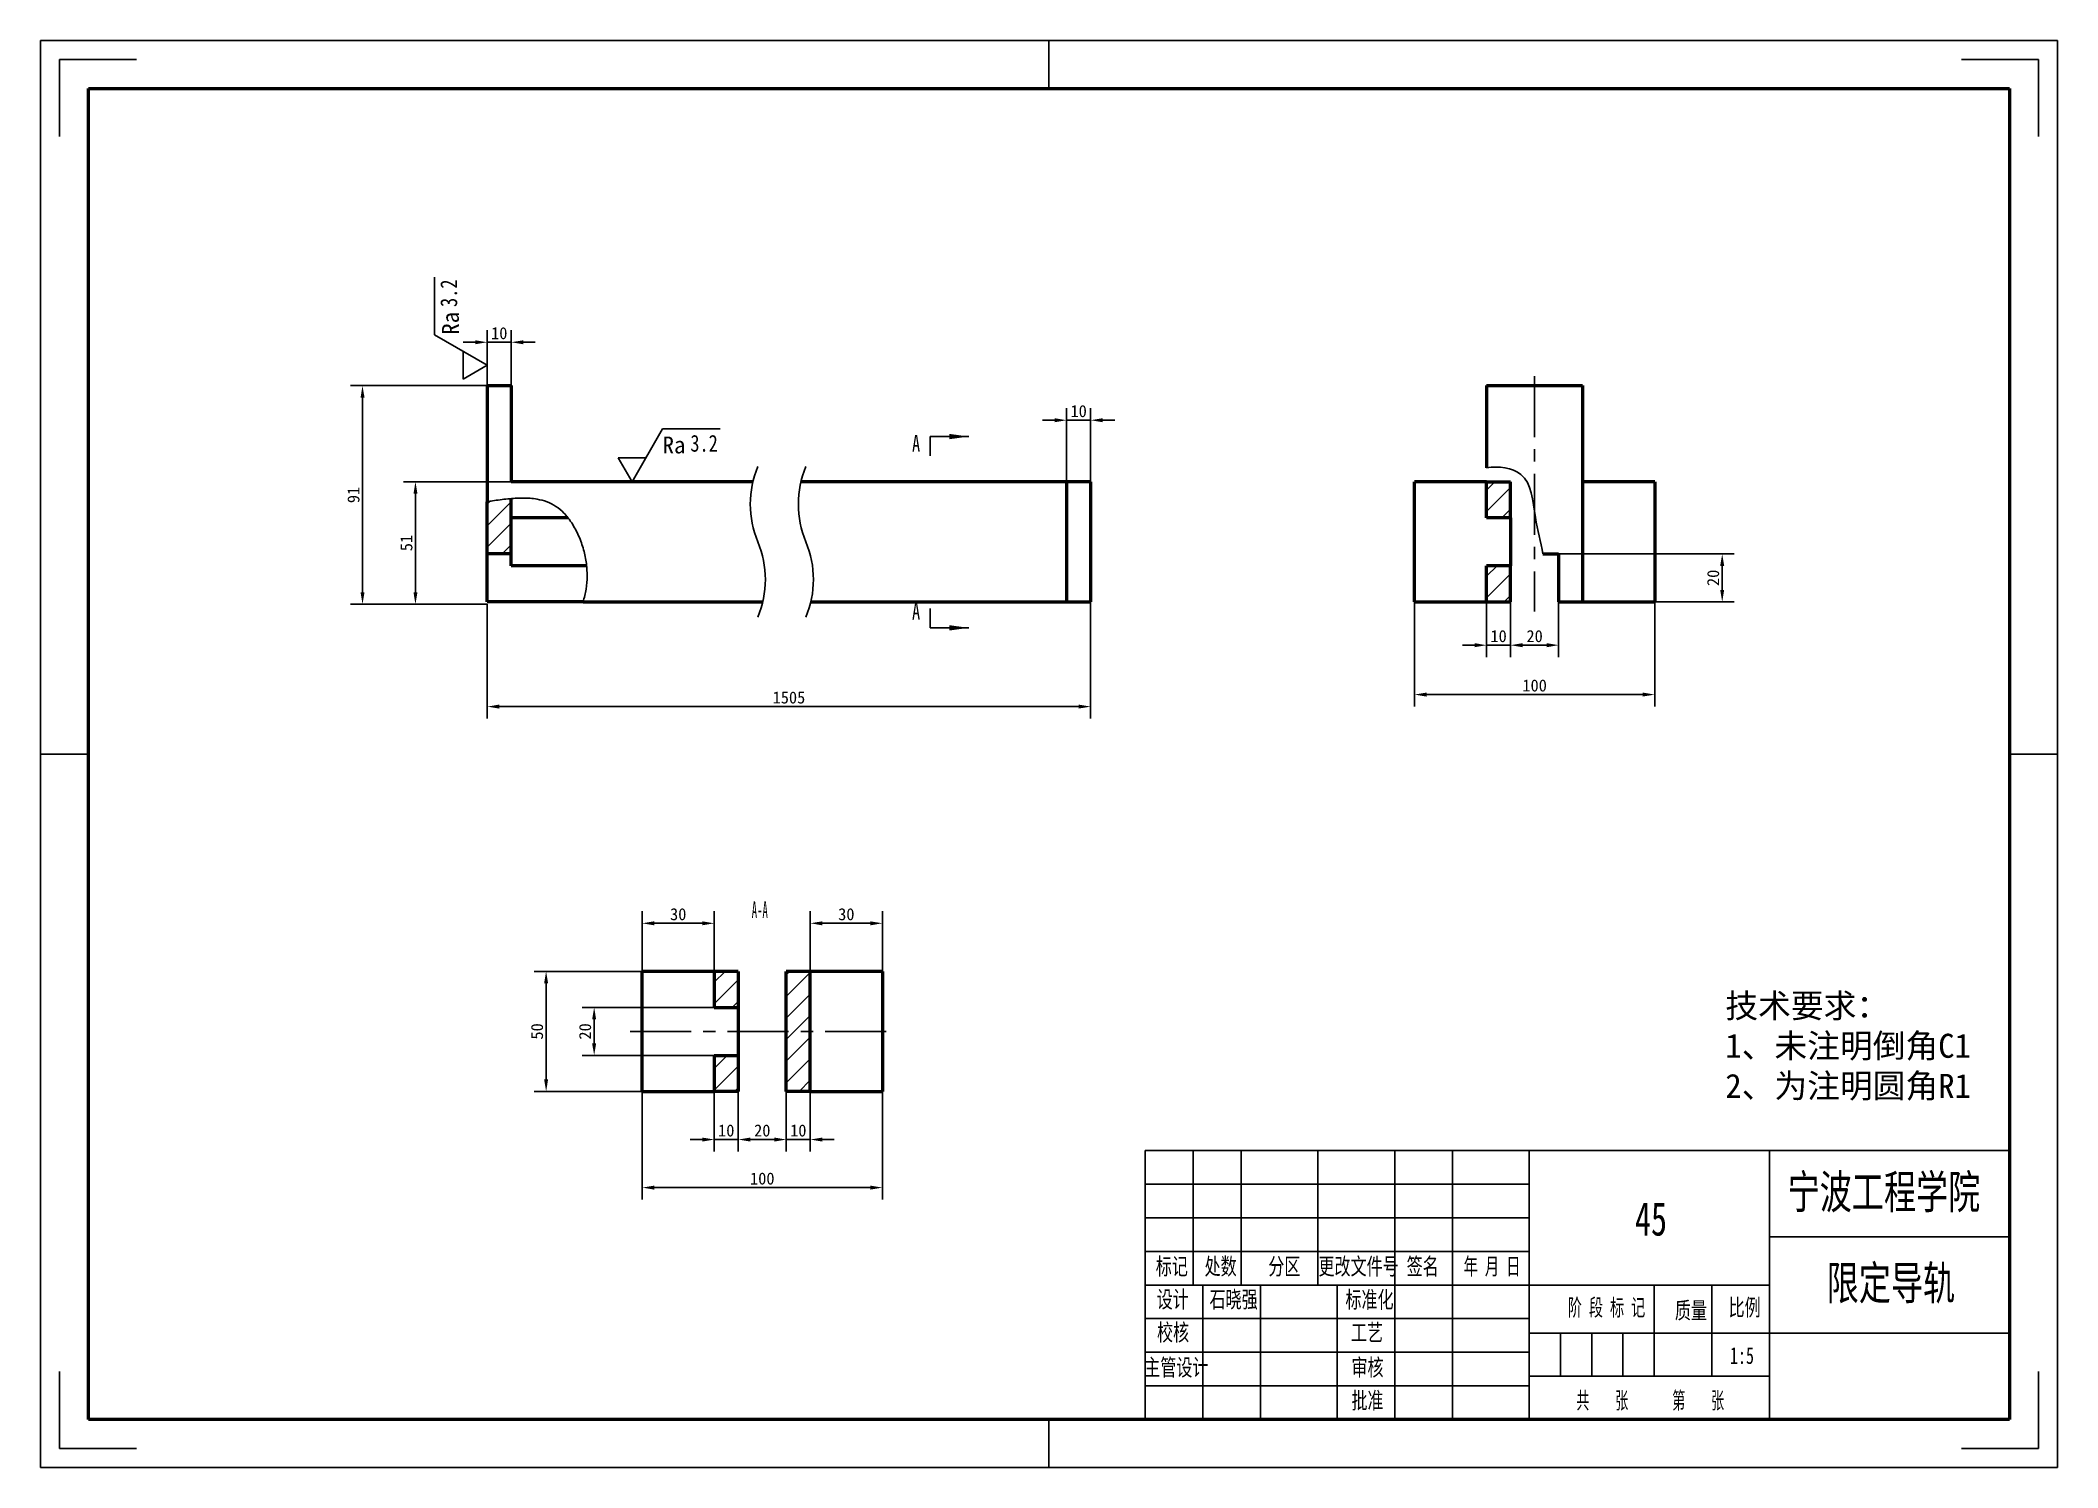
# Model space of a CAD drawing. Header units: millimetres. Extents: x 544 to 964, y 0 to 297.
import ezdxf

# ---------------------------------------------------------------- set-up
doc = ezdxf.new("R2010")
doc.units = ezdxf.units.MM
doc.header["$PDSIZE"] = -1
doc.linetypes.add('CENTERX2', pattern=[20.32, 12.7, -2.54, 2.54, -2.54])
for name, color, linetype in [('中心线', 1, 'CENTERX2'), ('剖面线', 4, 'Continuous'), ('尺寸线', 3, 'Continuous'), ('文字', 6, 'Continuous'), ('符号', 4, 'Continuous'), ('细实线', 7, 'Continuous')]:
    doc.layers.add(name, color=color, linetype=linetype)
doc.layers.add('粗实线', color=255, linetype='Continuous', lineweight=50)
doc.styles.add('SLDTEXTSTYLE0', font='TXT', dxfattribs={"width": 0.7, "bigfont": 'bigfont'})
doc.styles.add('SLDTEXTSTYLE1', font='TXT', dxfattribs={"width": 0.7})
doc.styles.add('SLDTEXTSTYLE2', font='TXT', dxfattribs={"width": 0.566667, "bigfont": 'bigfont'})
doc.styles.add('SLDTEXTSTYLE3', font='TXT', dxfattribs={"width": 0.614286, "bigfont": 'bigfont'})
doc.styles.add('SLDTEXTSTYLE4', font='TXT', dxfattribs={"width": 0.62, "bigfont": 'bigfont'})
doc.styles.add('SLDTEXTSTYLE8', font='TXT', dxfattribs={"width": 0.469})
doc.dimstyles.new('副本 ISO-25', dxfattribs={"dimtxt": 2.5, "dimasz": 2.5, "dimexe": 2.5, "dimexo": 0, "dimtad": 1, "dimtoh": 1, "dimlfac": 2, "dimdsep": 46, "dimtxsty": 'Standard', "dimcen": 2.5, "dimclrd": 3, "dimclre": 3, "dimadec": 0, "dimazin": 0, "dimtfac": 1, "dimtmove": 0, "dimatfit": 3, "dimfxl": 0, "dimarcsym": 0})
pattern_1 = [(45, (551.5728, 0), (-2.245064, 2.245064), [])]

# ---------------------------------------------------------------- blocks, each defined once
blk = doc.blocks.new('SW_HATCH_0')
at = {"layer": '剖面线', "color": 0}
for p, q in [((0, 0), (0.6, 0.6)), ((0, -4.49), (5, 0.51)), ((0, -8.98), (5, -3.98)), ((3.13, -10.34), (5, -8.47))]:
    blk.add_line(p, q, dxfattribs=at)
blk = doc.blocks.new('*D22')
at = {"layer": 'Defpoints', "color": 0}
for p in [(684.01, 78.27), (689.01, 78.27), (689.01, 68.27)]:
    blk.add_point(p, dxfattribs=at)
at = {"layer": '尺寸线', "color": 3, "lineweight": -2}
for p, q in [((684.01, 78.27), (684.01, 65.77)), ((689.01, 78.27), (689.01, 65.77)), ((681.51, 68.27), (679.01, 68.27)), ((684.01, 68.27), (689.01, 68.27)), ((691.51, 68.27), (694.01, 68.27))]:
    blk.add_line(p, q, dxfattribs=at)
at = {"layer": '尺寸线', "color": 3}
for points in [[(681.51, 68.68), (681.51, 67.85), (684.01, 68.27)], [(691.51, 68.68), (691.51, 67.85), (689.01, 68.27)]]:
    blk.add_solid(points, dxfattribs=at)
at = {"layer": '尺寸线', "color": 0, "insert": (686.51, 70.14), "char_height": 2.5, "attachment_point": 5}
blk.add_mtext('10', dxfattribs=at)
blk = doc.blocks.new('*D23')
at = {"layer": 'Defpoints', "color": 0}
for p in [(699.01, 78.27), (704.01, 78.27), (704.01, 68.27)]:
    blk.add_point(p, dxfattribs=at)
at = {"layer": '尺寸线', "color": 3, "lineweight": -2}
for p, q in [((699.01, 78.27), (699.01, 65.77)), ((704.01, 78.27), (704.01, 65.77)), ((696.51, 68.27), (694.01, 68.27)), ((699.01, 68.27), (704.01, 68.27)), ((706.51, 68.27), (709.01, 68.27))]:
    blk.add_line(p, q, dxfattribs=at)
at = {"layer": '尺寸线', "color": 3}
for points in [[(696.51, 68.68), (696.51, 67.85), (699.01, 68.27)], [(706.51, 68.68), (706.51, 67.85), (704.01, 68.27)]]:
    blk.add_solid(points, dxfattribs=at)
at = {"layer": '尺寸线', "color": 0, "insert": (701.51, 70.14), "char_height": 2.5, "attachment_point": 5}
blk.add_mtext('10', dxfattribs=at)
blk = doc.blocks.new('*D24')
at = {"layer": 'Defpoints', "color": 0}
for p in [(689.01, 78.27), (699.01, 78.27), (699.01, 68.27)]:
    blk.add_point(p, dxfattribs=at)
at = {"layer": '尺寸线', "color": 3, "lineweight": -2}
for p, q in [((689.01, 78.27), (689.01, 65.77)), ((699.01, 78.27), (699.01, 65.77)), ((691.51, 68.27), (696.51, 68.27))]:
    blk.add_line(p, q, dxfattribs=at)
at = {"layer": '尺寸线', "color": 3}
for points in [[(691.51, 68.68), (691.51, 67.85), (689.01, 68.27)], [(696.51, 68.68), (696.51, 67.85), (699.01, 68.27)]]:
    blk.add_solid(points, dxfattribs=at)
at = {"layer": '尺寸线', "color": 0, "insert": (694.01, 70.14), "char_height": 2.5, "attachment_point": 5}
blk.add_mtext('20', dxfattribs=at)
blk = doc.blocks.new('*D25')
at = {"layer": 'Defpoints', "color": 0}
for p in [(669.01, 78.27), (719.01, 78.27), (719.01, 58.27)]:
    blk.add_point(p, dxfattribs=at)
at = {"layer": '尺寸线', "color": 3, "lineweight": -2}
for p, q in [((669.01, 78.27), (669.01, 55.77)), ((719.01, 78.27), (719.01, 55.77)), ((671.51, 58.27), (716.51, 58.27))]:
    blk.add_line(p, q, dxfattribs=at)
at = {"layer": '尺寸线', "color": 3}
for points in [[(671.51, 58.68), (671.51, 57.85), (669.01, 58.27)], [(716.51, 58.68), (716.51, 57.85), (719.01, 58.27)]]:
    blk.add_solid(points, dxfattribs=at)
at = {"layer": '尺寸线', "color": 0, "insert": (694.01, 60.14), "char_height": 2.5, "attachment_point": 5}
blk.add_mtext('100', dxfattribs=at)
blk = doc.blocks.new('*D26')
at = {"layer": 'Defpoints', "color": 0}
for p in [(684.01, 95.77), (659.01, 85.77), (684.01, 85.77)]:
    blk.add_point(p, dxfattribs=at)
at = {"layer": '尺寸线', "color": 3, "lineweight": -2}
for p, q in [((684.01, 95.77), (656.51, 95.77)), ((659.01, 93.27), (659.01, 88.27)), ((684.01, 85.77), (656.51, 85.77))]:
    blk.add_line(p, q, dxfattribs=at)
at = {"layer": '尺寸线', "color": 3}
for points in [[(658.59, 93.27), (659.42, 93.27), (659.01, 95.77)], [(658.59, 88.27), (659.42, 88.27), (659.01, 85.77)]]:
    blk.add_solid(points, dxfattribs=at)
at = {"layer": '尺寸线', "color": 0, "insert": (657.13, 90.77), "char_height": 2.5, "attachment_point": 5, "rotation": 90}
blk.add_mtext('20', dxfattribs=at)
blk = doc.blocks.new('*D27')
at = {"layer": 'Defpoints', "color": 0}
for p in [(649.01, 103.27), (669.01, 103.27), (669.01, 78.27)]:
    blk.add_point(p, dxfattribs=at)
at = {"layer": '尺寸线', "color": 3, "lineweight": -2}
for p, q in [((669.01, 103.27), (646.51, 103.27)), ((649.01, 80.77), (649.01, 100.77)), ((669.01, 78.27), (646.51, 78.27))]:
    blk.add_line(p, q, dxfattribs=at)
at = {"layer": '尺寸线', "color": 3}
for points in [[(648.59, 100.77), (649.42, 100.77), (649.01, 103.27)], [(648.59, 80.77), (649.42, 80.77), (649.01, 78.27)]]:
    blk.add_solid(points, dxfattribs=at)
at = {"layer": '尺寸线', "color": 0, "insert": (647.13, 90.77), "char_height": 2.5, "attachment_point": 5, "rotation": 90}
blk.add_mtext('50', dxfattribs=at)
blk = doc.blocks.new('*D28')
at = {"layer": 'Defpoints', "color": 0}
for p in [(684.01, 113.27), (669.01, 103.27), (684.01, 103.27)]:
    blk.add_point(p, dxfattribs=at)
at = {"layer": '尺寸线', "color": 3, "lineweight": -2}
for p, q in [((669.01, 103.27), (669.01, 115.77)), ((684.01, 103.27), (684.01, 115.77)), ((671.51, 113.27), (681.51, 113.27))]:
    blk.add_line(p, q, dxfattribs=at)
at = {"layer": '尺寸线', "color": 3}
for points in [[(671.51, 113.68), (671.51, 112.85), (669.01, 113.27)], [(681.51, 113.68), (681.51, 112.85), (684.01, 113.27)]]:
    blk.add_solid(points, dxfattribs=at)
at = {"layer": '尺寸线', "color": 0, "insert": (676.51, 115.14), "char_height": 2.5, "attachment_point": 5}
blk.add_mtext('30', dxfattribs=at)
blk = doc.blocks.new('*D29')
at = {"layer": 'Defpoints', "color": 0}
for p in [(704.01, 113.27), (704.01, 103.27), (719.01, 103.27)]:
    blk.add_point(p, dxfattribs=at)
at = {"layer": '尺寸线', "color": 3, "lineweight": -2}
for p, q in [((704.01, 103.27), (704.01, 115.77)), ((719.01, 103.27), (719.01, 115.77)), ((716.51, 113.27), (706.51, 113.27))]:
    blk.add_line(p, q, dxfattribs=at)
at = {"layer": '尺寸线', "color": 3}
for points in [[(706.51, 113.68), (706.51, 112.85), (704.01, 113.27)], [(716.51, 113.68), (716.51, 112.85), (719.01, 113.27)]]:
    blk.add_solid(points, dxfattribs=at)
at = {"layer": '尺寸线', "color": 0, "insert": (711.51, 115.14), "char_height": 2.5, "attachment_point": 5}
blk.add_mtext('30', dxfattribs=at)
blk = doc.blocks.new('*D30')
at = {"layer": 'Defpoints', "color": 0}
for p in [(641.75, 205.15), (621.8, 179.65), (636.75, 179.65)]:
    blk.add_point(p, dxfattribs=at)
at = {"layer": '尺寸线', "color": 3, "lineweight": -2}
for p, q in [((641.75, 205.15), (619.3, 205.15)), ((621.8, 202.65), (621.8, 182.15)), ((636.75, 179.65), (619.3, 179.65))]:
    blk.add_line(p, q, dxfattribs=at)
at = {"layer": '尺寸线', "color": 3}
for points in [[(621.39, 202.65), (622.22, 202.65), (621.8, 205.15)], [(621.39, 182.15), (622.22, 182.15), (621.8, 179.65)]]:
    blk.add_solid(points, dxfattribs=at)
at = {"layer": '尺寸线', "color": 0, "insert": (619.93, 192.4), "char_height": 2.5, "attachment_point": 5, "rotation": 90}
blk.add_mtext('51', dxfattribs=at)
blk = doc.blocks.new('*D31')
at = {"layer": 'Defpoints', "color": 0}
for p in [(636.75, 225.15), (610.78, 179.65), (636.75, 179.65)]:
    blk.add_point(p, dxfattribs=at)
at = {"layer": '尺寸线', "color": 3, "lineweight": -2}
for p, q in [((636.75, 225.15), (608.28, 225.15)), ((610.78, 222.65), (610.78, 182.15)), ((636.75, 179.65), (608.28, 179.65))]:
    blk.add_line(p, q, dxfattribs=at)
at = {"layer": '尺寸线', "color": 3}
for points in [[(610.37, 222.65), (611.2, 222.65), (610.78, 225.15)], [(610.37, 182.15), (611.2, 182.15), (610.78, 179.65)]]:
    blk.add_solid(points, dxfattribs=at)
at = {"layer": '尺寸线', "color": 0, "insert": (608.91, 202.4), "char_height": 2.5, "attachment_point": 5, "rotation": 90}
blk.add_mtext('91', dxfattribs=at)
blk = doc.blocks.new('*D32')
at = {"layer": 'Defpoints', "color": 0}
for p in [(641.75, 234.18), (636.75, 225.15), (641.75, 225.15)]:
    blk.add_point(p, dxfattribs=at)
at = {"layer": '尺寸线', "color": 3, "lineweight": -2}
for p, q in [((636.75, 225.15), (636.75, 236.68)), ((641.75, 225.15), (641.75, 236.68)), ((634.25, 234.18), (631.75, 234.18)), ((636.75, 234.18), (641.75, 234.18)), ((644.25, 234.18), (646.75, 234.18))]:
    blk.add_line(p, q, dxfattribs=at)
at = {"layer": '尺寸线', "color": 3}
for points in [[(634.25, 234.59), (634.25, 233.76), (636.75, 234.18)], [(644.25, 234.59), (644.25, 233.76), (641.75, 234.18)]]:
    blk.add_solid(points, dxfattribs=at)
at = {"layer": '尺寸线', "color": 0, "insert": (639.25, 236.05), "char_height": 2.5, "attachment_point": 5}
blk.add_mtext('10', dxfattribs=at)
blk = doc.blocks.new('*D33')
at = {"layer": 'Defpoints', "color": 0}
for p in [(757.38, 217.96), (757.38, 205.15), (762.38, 205.15)]:
    blk.add_point(p, dxfattribs=at)
at = {"layer": '尺寸线', "color": 3, "lineweight": -2}
for p, q in [((757.38, 205.15), (757.38, 220.46)), ((762.38, 205.15), (762.38, 220.46)), ((754.88, 217.96), (752.38, 217.96)), ((762.38, 217.96), (757.38, 217.96)), ((764.88, 217.96), (767.38, 217.96))]:
    blk.add_line(p, q, dxfattribs=at)
at = {"layer": '尺寸线', "color": 3}
for points in [[(754.88, 218.37), (754.88, 217.54), (757.38, 217.96)], [(764.88, 218.37), (764.88, 217.54), (762.38, 217.96)]]:
    blk.add_solid(points, dxfattribs=at)
at = {"layer": '尺寸线', "color": 0, "insert": (759.88, 219.83), "char_height": 2.5, "attachment_point": 5}
blk.add_mtext('10', dxfattribs=at)
blk = doc.blocks.new('*D34')
at = {"layer": 'Defpoints', "color": 0}
for p in [(636.75, 179.65), (762.38, 180.15), (762.38, 158.36)]:
    blk.add_point(p, dxfattribs=at)
at = {"layer": '尺寸线', "color": 3, "lineweight": -2}
for p, q in [((636.75, 179.65), (636.75, 155.86)), ((762.38, 180.15), (762.38, 155.86)), ((639.25, 158.36), (759.88, 158.36))]:
    blk.add_line(p, q, dxfattribs=at)
at = {"layer": '尺寸线', "color": 3}
for points in [[(639.25, 158.78), (639.25, 157.95), (636.75, 158.36)], [(759.88, 158.78), (759.88, 157.95), (762.38, 158.36)]]:
    blk.add_solid(points, dxfattribs=at)
at = {"layer": '尺寸线', "color": 0, "insert": (699.56, 160.24), "char_height": 2.5, "attachment_point": 5}
blk.add_mtext('1505', dxfattribs=at)
blk = doc.blocks.new('表面粗糙度')
at = {"layer": '符号'}
for p, q in [((0, 0), (6.35, 11)), ((6.35, 11), (18.35, 11)), ((-2.89, 5), (2.89, 5)), ((-2.89, 5), (2.89, 5)), ((-2.89, 5), (0, 0))]:
    blk.add_line(p, q, dxfattribs=at)
at = {"layer": '符号', "insert": (6.35, 9.41), "char_height": 3.5, "attachment_point": 1}
blk.add_mtext_dynamic_manual_height_columns('Ra', width=13.1483, gutter_width=25, heights=[0], dxfattribs=at)
at = {"layer": '符号', "width": 0.8}
blk.add_attdef('RA', (12.13, 6.26), '', height=3.5, dxfattribs=at)
blk = doc.blocks.new('*D36')
at = {"layer": 'Defpoints', "color": 0}
for p in [(859.81, 190.15), (893.87, 190.15), (879.81, 180.15)]:
    blk.add_point(p, dxfattribs=at)
at = {"layer": '尺寸线', "color": 3, "lineweight": -2}
for p, q in [((859.81, 190.15), (896.37, 190.15)), ((893.87, 182.65), (893.87, 187.65)), ((879.81, 180.15), (896.37, 180.15))]:
    blk.add_line(p, q, dxfattribs=at)
at = {"layer": '尺寸线', "color": 3}
for points in [[(893.45, 187.65), (894.28, 187.65), (893.87, 190.15)], [(893.45, 182.65), (894.28, 182.65), (893.87, 180.15)]]:
    blk.add_solid(points, dxfattribs=at)
at = {"layer": '尺寸线', "color": 0, "insert": (891.99, 185.15), "char_height": 2.5, "attachment_point": 5, "rotation": 90}
blk.add_mtext('20', dxfattribs=at)
blk = doc.blocks.new('*D37')
at = {"layer": 'Defpoints', "color": 0}
for p in [(844.81, 180.15), (849.81, 180.15), (849.81, 171.14)]:
    blk.add_point(p, dxfattribs=at)
at = {"layer": '尺寸线', "color": 3, "lineweight": -2}
for p, q in [((844.81, 180.15), (844.81, 168.64)), ((849.81, 180.15), (849.81, 168.64)), ((842.31, 171.14), (839.81, 171.14)), ((844.81, 171.14), (849.81, 171.14)), ((852.31, 171.14), (854.81, 171.14))]:
    blk.add_line(p, q, dxfattribs=at)
at = {"layer": '尺寸线', "color": 3}
for points in [[(842.31, 171.56), (842.31, 170.72), (844.81, 171.14)], [(852.31, 171.56), (852.31, 170.72), (849.81, 171.14)]]:
    blk.add_solid(points, dxfattribs=at)
at = {"layer": '尺寸线', "color": 0, "insert": (847.31, 173.01), "char_height": 2.5, "attachment_point": 5}
blk.add_mtext('10', dxfattribs=at)
blk = doc.blocks.new('*D38')
at = {"layer": 'Defpoints', "color": 0}
for p in [(849.81, 180.15), (859.81, 180.15), (849.81, 171.14)]:
    blk.add_point(p, dxfattribs=at)
at = {"layer": '尺寸线', "color": 3, "lineweight": -2}
for p, q in [((849.81, 180.15), (849.81, 168.64)), ((859.81, 180.15), (859.81, 168.64)), ((857.31, 171.14), (852.31, 171.14))]:
    blk.add_line(p, q, dxfattribs=at)
at = {"layer": '尺寸线', "color": 3}
for points in [[(852.31, 171.56), (852.31, 170.72), (849.81, 171.14)], [(857.31, 171.56), (857.31, 170.72), (859.81, 171.14)]]:
    blk.add_solid(points, dxfattribs=at)
at = {"layer": '尺寸线', "color": 0, "insert": (854.81, 173.01), "char_height": 2.5, "attachment_point": 5}
blk.add_mtext('20', dxfattribs=at)
blk = doc.blocks.new('*D39')
at = {"layer": 'Defpoints', "color": 0}
for p in [(829.81, 180.15), (879.81, 180.15), (829.81, 160.86)]:
    blk.add_point(p, dxfattribs=at)
at = {"layer": '尺寸线', "color": 3, "lineweight": -2}
for p, q in [((829.81, 180.15), (829.81, 158.36)), ((879.81, 180.15), (879.81, 158.36)), ((877.31, 160.86), (832.31, 160.86))]:
    blk.add_line(p, q, dxfattribs=at)
at = {"layer": '尺寸线', "color": 3}
for points in [[(832.31, 161.28), (832.31, 160.45), (829.81, 160.86)], [(877.31, 161.28), (877.31, 160.45), (879.81, 160.86)]]:
    blk.add_solid(points, dxfattribs=at)
at = {"layer": '尺寸线', "color": 0, "insert": (854.81, 162.74), "char_height": 2.5, "attachment_point": 5}
blk.add_mtext('100', dxfattribs=at)

msp = doc.modelspace()

# ---------------------------------------------------------------- hatches: boundary and pattern name
at = {"layer": '剖面线'}
h = msp.add_hatch(dxfattribs=at)
h.set_pattern_fill('ANSI31', color=256, style=0)
h.set_pattern_definition(pattern_1)
edge = h.paths.add_edge_path(flags=0)
edge.add_spline(control_points=[(844.807, 208.0144), (847.2677, 208.5357), (854.2447, 207.3628), (854.4368, 198.7464), (856.0906, 192.5693), (856.538, 190.1475)], knot_values=[0.5948729, 0.5948729, 0.5948729, 0.5948729, 0.67967564, 0.79734948, 0.88171994, 0.88171994, 0.88171994, 0.88171994], weights=[1, 1, 1, 1, 1, 1], degree=3, periodic=0)
edge.add_spline(control_points=[(856.538, 190.1475), (856.0906, 192.5693), (854.4368, 198.7464), (854.2447, 207.3628), (847.2677, 208.5357), (844.807, 208.0144)], knot_values=[0.11828006, 0.11828006, 0.11828006, 0.11828006, 0.20265052, 0.32032436, 0.4051271, 0.4051271, 0.4051271, 0.4051271], weights=[1, 1, 1, 1, 1, 1], degree=3, periodic=0)
h = msp.add_hatch(dxfattribs=at)
h.set_pattern_fill('ANSI31', color=256, style=0)
h.set_pattern_definition(pattern_1)
h.paths.add_polyline_path([(844.807, 205.1475), (844.807, 197.6475), (849.807, 197.6475), (849.807, 205.1475)], flags=0)
h = msp.add_hatch(dxfattribs=at)
h.set_pattern_fill('ANSI31', color=256, style=0)
h.set_pattern_definition(pattern_1)
h.paths.add_polyline_path([(844.807, 180.1475), (849.807, 180.1475), (849.807, 187.6475), (844.807, 187.6475)], flags=0)
h = msp.add_hatch(dxfattribs=at)
h.set_pattern_fill('ANSI31', color=256, style=0)
h.set_pattern_definition(pattern_1)
h.paths.add_polyline_path([(689.0068, 95.7652), (689.0068, 103.2652), (684.0068, 103.2652), (684.0068, 95.7652)], flags=0)
h = msp.add_hatch(dxfattribs=at)
h.set_pattern_fill('ANSI31', color=256, style=0)
h.set_pattern_definition(pattern_1)
h.paths.add_polyline_path([(699.0068, 78.2652), (704.0068, 78.2652), (704.0068, 103.2652), (699.0068, 103.2652)], flags=0)
h = msp.add_hatch(dxfattribs=at)
h.set_pattern_fill('ANSI31', color=256, style=0)
h.set_pattern_definition(pattern_1)
h.paths.add_polyline_path([(684.0068, 78.2652), (689.0068, 78.2652), (689.0068, 85.7652), (684.0068, 85.7652)], flags=0)

# ---------------------------------------------------------------- linework, layer by layer
for points, knots in [([(856.538, 190.1475), (856.0906, 192.5693), (854.4368, 198.7464), (854.2447, 207.3628), (847.2677, 208.5357), (844.807, 208.0144)], [0.118280059, 0.118280059, 0.118280059, 0.118280059, 0.202650515, 0.320324364, 0.405127096, 0.405127096, 0.405127096, 0.405127096]), ([(636.7453, 200.9974), (637.1076, 201.0543), (638.5319, 201.278), (640.9969, 201.6207), (644.108, 201.8275), (646.8656, 201.6477), (649.2048, 201.0485), (651.1258, 200.0919), (652.7782, 198.6688), (654.3332, 196.7124), (655.6849, 194.2593), (656.7604, 191.4187), (657.4176, 188.4866), (657.5971, 185.6009), (657.4127, 182.7881), (656.9476, 181.0291), (656.7145, 180.1475)], [0, 0, 0, 0, 0.03009493, 0.11832085, 0.20414439, 0.28560719, 0.34390851, 0.40122373, 0.46002491, 0.5213221, 0.60546156, 0.68874599, 0.76988388, 0.85100648, 0.925322, 1, 1, 1, 1])]:
    msp.add_open_spline(points, degree=3, knots=knots)
at = {"layer": '中心线'}
for p, q in [((854.807, 227.1475), (854.807, 178.1475)), ((666.4762, 90.7652), (721.0068, 90.7652))]:
    msp.add_line(p, q, dxfattribs=at)
at = {"layer": '剖面线'}
for p, q in [((728.986, 214.5562), (728.986, 210.5562)), ((728.986, 174.7475), (728.986, 178.7475))]:
    msp.add_line(p, q, dxfattribs=at)
at = {"layer": '剖面线', "linetype": 'Continuous'}
for p, q in [((728.986, 214.5562), (736.986, 214.5562)), ((728.986, 174.7475), (736.986, 174.7475))]:
    msp.add_line(p, q, dxfattribs=at)
at = {"layer": '剖面线'}
for points in [[(736.986, 214.5562), (732.986, 215.1062), (732.986, 214.0062)], [(736.986, 174.7475), (732.986, 175.2975), (732.986, 174.1975)]]:
    msp.add_solid(points, dxfattribs=at)
at = {"layer": '符号'}
for centre, start, end in [((711.9002, 200.485), 157.380135, 202.619865), ((721.9002, 200.485), 157.380135, 202.619865), ((674.2802, 184.81), 337.380135, 22.619865), ((684.2802, 184.81), 337.380135, 22.619865)]:
    msp.add_arc(centre, 20.3775, start, end, dxfattribs=at)
at = {"layer": '粗实线'}
for p, q in [((553.7056, 9.998), (553.7056, 286.998)), ((553.7056, 286.998), (953.7056, 286.998)), ((897.7056, 286.998), (953.7056, 286.998)), ((953.7056, 286.998), (953.7056, 9.998)), ((953.7056, 286.998), (953.7056, 106.998)), ((636.7453, 225.1475), (641.7453, 225.1475)), ((636.7453, 225.1475), (636.7453, 200.9974)), ((641.7453, 225.1475), (641.7453, 205.1475)), ((844.807, 225.1475), (844.807, 208.0144)), ((844.807, 225.1475), (864.807, 225.1475)), ((864.807, 225.1475), (864.807, 180.1475)), ((692.0633, 205.1475), (641.7453, 205.1475)), ((641.7453, 190.1475), (641.7453, 201.6525)), ((757.3799, 205.1475), (702.0633, 205.1475)), ((757.3799, 205.1475), (757.3799, 180.1475)), ((762.3799, 205.1475), (757.3799, 205.1475)), ((762.3799, 205.1475), (762.3799, 180.1475)), ((829.807, 180.1475), (829.807, 205.1475)), ((844.807, 205.1475), (829.807, 205.1475)), ((844.807, 205.1475), (849.807, 205.1475)), ((844.807, 197.6475), (844.807, 205.1475)), ((849.807, 197.6475), (849.807, 205.1475)), ((879.807, 205.1475), (864.807, 205.1475)), ((879.807, 205.1475), (879.807, 180.1475)), ((636.7453, 190.1475), (636.7453, 200.9974)), ((653.512, 197.6475), (641.7453, 197.6475)), ((849.807, 197.6475), (844.807, 197.6475)), ((849.807, 197.6475), (849.807, 187.6475)), ((641.7453, 190.1475), (636.7453, 190.1475)), ((636.7453, 180.1475), (636.7453, 190.1475)), ((641.7453, 187.6475), (641.7453, 190.1475)), ((856.538, 190.1475), (859.807, 190.1475)), ((859.807, 190.1475), (859.807, 180.1475)), ((657.3948, 187.6475), (641.7453, 187.6475)), ((849.807, 187.6475), (844.807, 187.6475)), ((844.807, 180.1475), (844.807, 187.6475)), ((849.807, 180.1475), (849.807, 187.6475)), ((656.7145, 180.1475), (636.7453, 180.1475)), ((656.7145, 180.1475), (694.1171, 180.1475)), ((704.1171, 180.1475), (757.3799, 180.1475)), ((757.3799, 180.1475), (762.3799, 180.1475)), ((829.807, 180.1475), (844.807, 180.1475)), ((844.807, 180.1475), (849.807, 180.1475)), ((859.807, 180.1475), (864.807, 180.1475)), ((864.807, 180.1475), (879.807, 180.1475)), ((669.0068, 78.2652), (669.0068, 103.2652)), ((684.0068, 103.2652), (669.0068, 103.2652)), ((684.0068, 103.2652), (684.0068, 95.7652)), ((689.0068, 103.2652), (684.0068, 103.2652)), ((689.0068, 103.2652), (689.0068, 95.7652)), ((699.0068, 78.2652), (699.0068, 103.2652)), ((704.0068, 103.2652), (699.0068, 103.2652)), ((704.0068, 78.2652), (704.0068, 103.2652)), ((719.0068, 103.2652), (704.0068, 103.2652)), ((719.0068, 103.2652), (719.0068, 78.2652)), ((684.0068, 95.7652), (689.0068, 95.7652)), ((689.0068, 95.7652), (689.0068, 85.7652)), ((684.0068, 85.7652), (684.0068, 78.2652)), ((684.0068, 85.7652), (689.0068, 85.7652)), ((689.0068, 85.7652), (689.0068, 78.2652)), ((669.0068, 78.2652), (684.0068, 78.2652)), ((689.0068, 78.2652), (684.0068, 78.2652)), ((704.0068, 78.2652), (699.0068, 78.2652)), ((704.0068, 78.2652), (719.0068, 78.2652)), ((953.7056, 9.998), (553.7056, 9.998)), ((953.7056, 9.998), (773.7056, 9.998))]:
    msp.add_line(p, q, dxfattribs=at)
at = {"layer": '细实线'}
for p, q in [((543.7056, -0.002), (543.7056, 296.998)), ((543.7056, 296.998), (963.7056, 296.998)), ((753.7056, 286.998), (753.7056, 296.998)), ((963.7056, 296.998), (963.7056, -0.002)), ((547.7056, 292.998), (547.7056, 276.998)), ((547.7056, 292.998), (563.7056, 292.998)), ((959.7056, 292.998), (943.7056, 292.998)), ((959.7056, 292.998), (959.7056, 276.998)), ((543.7056, 148.498), (553.7056, 148.498)), ((953.7056, 148.498), (963.7056, 148.498)), ((773.7056, 65.998), (953.7056, 65.998)), ((773.7056, 9.998), (773.7056, 65.998)), ((783.7056, 65.998), (783.7056, 37.998)), ((793.7056, 65.998), (793.7056, 37.998)), ((809.7056, 65.998), (809.7056, 37.998)), ((825.7056, 65.998), (825.7056, 37.998)), ((837.7056, 65.998), (837.7056, 9.998)), ((853.7056, 65.998), (853.7056, 9.998)), ((903.7056, 9.998), (903.7056, 65.998)), ((953.7056, 65.998), (953.7056, 9.998)), ((773.7056, 58.998), (853.7056, 58.998)), ((773.7056, 51.998), (853.7056, 51.998)), ((903.7056, 47.998), (953.7056, 47.998)), ((773.7056, 44.998), (853.7056, 44.998)), ((773.7056, 37.998), (903.7056, 37.998)), ((785.7056, 37.998), (785.7056, 9.998)), ((797.7056, 37.998), (797.7056, 9.998)), ((813.7056, 37.998), (813.7056, 9.998)), ((825.7056, 37.998), (825.7056, 9.998)), ((879.7056, 18.998), (879.7056, 37.998)), ((891.7056, 18.998), (891.7056, 37.998)), ((773.7056, 30.998), (853.7056, 30.998)), ((853.7056, 27.998), (903.7056, 27.998)), ((860.2056, 27.998), (860.2056, 18.998)), ((866.7056, 27.998), (866.7056, 18.998)), ((873.2056, 27.998), (873.2056, 18.998)), ((903.7056, 27.998), (953.7056, 27.998)), ((773.7056, 23.998), (853.7056, 23.998)), ((547.7056, 3.998), (547.7056, 19.998)), ((773.7056, 16.998), (853.7056, 16.998)), ((853.7056, 18.998), (903.7056, 18.998)), ((959.7056, 3.998), (959.7056, 19.998)), ((753.7056, -0.002), (753.7056, 9.998)), ((547.7056, 3.998), (563.7056, 3.998)), ((959.7056, 3.998), (943.7056, 3.998)), ((963.7056, -0.002), (543.7056, -0.002))]:
    msp.add_line(p, q, dxfattribs=at)

# ---------------------------------------------------------------- block references
at = {"layer": '剖面线'}
msp.add_blockref('SW_HATCH_0', (636.7453, 200.4925), dxfattribs=at)
at = {"layer": '尺寸线', "rotation": 90}
msp.add_blockref('表面粗糙度', (636.7453, 229.3888), dxfattribs=at).add_auto_attribs({'RA': '3.2'})
at = {"layer": '尺寸线'}
msp.add_blockref('表面粗糙度', (666.9043, 205.1475), dxfattribs=at).add_auto_attribs({'RA': '3.2'})

# ---------------------------------------------------------------- texts
at = {"layer": '剖面线', "char_height": 3.5, "attachment_point": 1, "style": 'SLDTEXTSTYLE1'}
for insert in [(725.2032, 214.9064), (725.2032, 179.9835)]:
    msp.add_mtext('A', dxfattribs=dict(at, insert=insert))
at = {"layer": '文字', "insert": (894.5181, 98.6135), "char_height": 5, "attachment_point": 1}
msp.add_mtext_dynamic_manual_height_columns('{\\fFangSong_GB2312|b0|i0|c134|p49;技术要求：\\P1、未注明倒角C1\\P2、为注明圆角R1}', width=54.021302, gutter_width=25, heights=[0], dxfattribs=at)
at = {"layer": '文字', "attachment_point": 2}
for s, insert, char_height, style in [('{\\fFangSong_GB2312|b0|i0|c134|p49;宁波工程学院}', (927.5366, 60.8881), 7, 'SLDTEXTSTYLE0'), ('{\\fFangSong_GB2312|b0|i0|c134|p49;45}', (879.0394, 55.2826), 7, 'SLDTEXTSTYLE1'), ('{\\fFangSong_GB2312|b0|i0|c134|p49;标记}', (779.28, 43.6375), 3.5, 'SLDTEXTSTYLE0'), ('{\\fFangSong_GB2312|b0|i0|c134|p49;处数}', (789.4363, 43.6375), 3.5, 'SLDTEXTSTYLE0'), ('{\\fFangSong_GB2312|b0|i0|c134|p49;分区}', (802.704, 43.6375), 3.5, 'SLDTEXTSTYLE0'), ('{\\fFangSong_GB2312|b0|i0|c134|p49;更改文件号}', (818.1609, 43.6375), 3.5, 'SLDTEXTSTYLE0'), ('{\\fFangSong_GB2312|b0|i0|c134|p49;签名}', (831.5151, 43.6375), 3.5, 'SLDTEXTSTYLE0'), ('{\\fFangSong_GB2312|b0|i0|c134|p49;年 月 日}', (845.9479, 43.6375), 3.5, 'SLDTEXTSTYLE4'), ('{\\fFangSong_GB2312|b0|i0|c134|p49;限定导轨}', (928.9872, 41.9455), 7, 'SLDTEXTSTYLE0'), ('{\\fFangSong_GB2312|b0|i0|c134|p49;设计}', (779.4658, 36.7785), 3.5, 'SLDTEXTSTYLE0'), ('{\\fFangSong_GB2312|b0|i0|c134|p49;石晓强}', (792.1389, 36.7785), 3.5, 'SLDTEXTSTYLE0'), ('{\\fFangSong_GB2312|b0|i0|c134|p49;标准化}', (820.4322, 36.712), 3.5, 'SLDTEXTSTYLE0'), ('{\\fFangSong_GB2312|b0|i0|c134|p49;阶 段 标 记}', (869.7816, 35.0884), 3.5, 'SLDTEXTSTYLE3'), ('{\\fFangSong_GB2312|b0|i0|c134|p49;质量}', (887.3585, 34.4796), 3.5, 'SLDTEXTSTYLE0'), ('{\\fFangSong_GB2312|b0|i0|c134|p49;比例}', (898.5355, 35.0884), 3.5, 'SLDTEXTSTYLE0'), ('{\\fFangSong_GB2312|b0|i0|c134|p49;校核}', (779.5376, 29.8993), 3.5, 'SLDTEXTSTYLE0'), ('{\\fFangSong_GB2312|b0|i0|c134|p49;工艺}', (819.9048, 29.8629), 3.5, 'SLDTEXTSTYLE0'), ('{\\fFangSong_GB2312|b0|i0|c134|p49;主管设计}', (780.2247, 22.6196), 3.5, 'SLDTEXTSTYLE0'), ('{\\fFangSong_GB2312|b0|i0|c134|p49;审核}', (820.0174, 22.6196), 3.5, 'SLDTEXTSTYLE0'), ('{\\fFangSong_GB2312|b0|i0|c134|p49;1:5}', (897.9813, 25.0819), 3.5, 'SLDTEXTSTYLE1'), ('{\\fFangSong_GB2312|b0|i0|c134|p49;批准}', (820.0174, 15.7432), 3.5, 'SLDTEXTSTYLE0'), ('{\\fFangSong_GB2312|b0|i0|c134|p49;共    张}', (868.9066, 15.7518), 3.5, 'SLDTEXTSTYLE2'), ('{\\fFangSong_GB2312|b0|i0|c134|p49;第    张}', (888.8642, 15.7518), 3.5, 'SLDTEXTSTYLE2')]:
    msp.add_mtext(s, dxfattribs=dict(at, insert=insert, char_height=char_height, style=style))
at = {"layer": '符号', "insert": (693.4901, 117.847), "char_height": 3.5, "attachment_point": 2, "style": 'SLDTEXTSTYLE8'}
msp.add_mtext('A-A', dxfattribs=at)

# ---------------------------------------------------------------- dimensions: what is measured, and where the dimension line sits
at = {"layer": '尺寸线'}
for base, p1, p2, picture, middle in [((641.7453, 234.1782), (636.7453, 225.1475), (641.7453, 225.1475), '*D32', (639.2453, 236.0532)), ((757.3799, 217.9577), (762.3799, 205.1475), (757.3799, 205.1475), '*D33', (759.8799, 219.8327)), ((829.807, 160.8643), (879.807, 180.1475), (829.807, 180.1475), '*D39', (854.807, 162.7393)), ((849.807, 171.1392), (844.807, 180.1475), (849.807, 180.1475), '*D37', (847.307, 173.0142)), ((849.807, 171.1392), (859.807, 180.1475), (849.807, 180.1475), '*D38', (854.807, 173.0142)), ((684.0068, 113.2652), (669.0068, 103.2652), (684.0068, 103.2652), '*D28', (676.5068, 115.1402)), ((704.0068, 113.2652), (719.0068, 103.2652), (704.0068, 103.2652), '*D29', (711.5068, 115.1402)), ((719.0068, 58.2652), (669.0068, 78.2652), (719.0068, 78.2652), '*D25', (694.0068, 60.1402)), ((689.0068, 68.2652), (684.0068, 78.2652), (689.0068, 78.2652), '*D22', (686.5068, 70.1402)), ((699.0068, 68.2652), (689.0068, 78.2652), (699.0068, 78.2652), '*D24', (694.0068, 70.1402)), ((704.0068, 68.2652), (699.0068, 78.2652), (704.0068, 78.2652), '*D23', (701.5068, 70.1402))]:
    dim = msp.add_linear_dim(base=base, p1=p1, p2=p2, dimstyle='副本 ISO-25', dxfattribs=at)
    dim.commit()
    dim.dimension.update_dxf_attribs({"geometry": picture, "text_midpoint": middle})
for base, p1, p2, picture, middle in [((610.7837, 179.6475), (636.7453, 225.1475), (636.7453, 179.6475), '*D31', (608.9087, 202.3975)), ((621.804, 179.6475), (641.7453, 205.1475), (636.7453, 179.6475), '*D30', (619.929, 192.3975)), ((893.868, 190.1475), (879.807, 180.1475), (859.807, 190.1475), '*D36', (891.993, 185.1475)), ((649.0068, 103.2652), (669.0068, 78.2652), (669.0068, 103.2652), '*D27', (647.1318, 90.7652)), ((659.0068, 85.7652), (684.0068, 95.7652), (684.0068, 85.7652), '*D26', (657.1318, 90.7652))]:
    dim = msp.add_linear_dim(base=base, p1=p1, p2=p2, angle=90, dimstyle='副本 ISO-25', dxfattribs=at)
    dim.commit()
    dim.dimension.update_dxf_attribs({"geometry": picture, "text_midpoint": middle})
dim = msp.add_linear_dim(base=(762.3799, 158.3638), p1=(636.7453, 179.6475), p2=(762.3799, 180.1475), text='1505', dimstyle='副本 ISO-25', dxfattribs=at)
dim.commit()
dim.dimension.update_dxf_attribs({"geometry": '*D34', "text_midpoint": (699.5626, 160.2388)})

doc.saveas('drawing.dxf')
